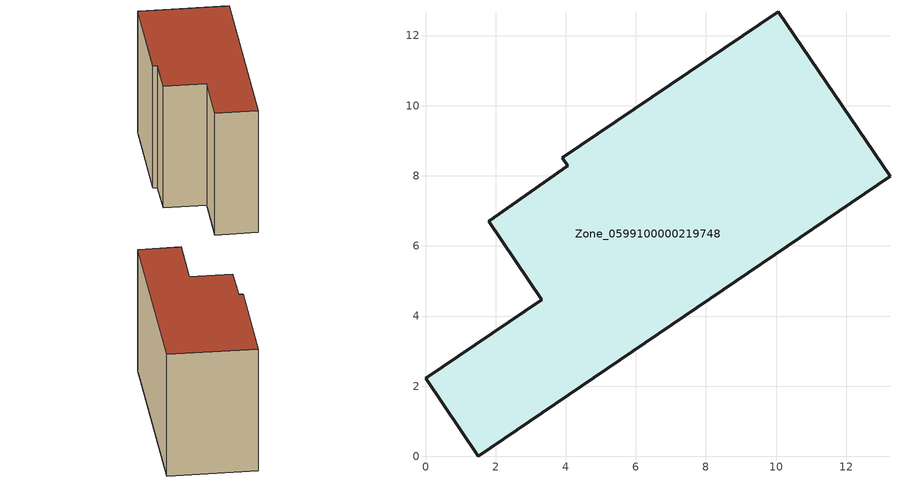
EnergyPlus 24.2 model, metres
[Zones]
Zone_0599100000219748
 floor ground (C_G): 10.06,12.68 13.25,7.99 1.51,0 0,2.22 3.32,4.47 1.81,6.7 4.06,8.29 3.9,8.52 z0
 wall outside (C_F): 4.06,8.29 1.81,6.7 3.32,4.47 0,2.22 1.51,0 13.25,7.99 10.06,12.68 3.9,8.52 4.06,8.29 z0:8.44
 roof outside (C_R): 10.06,12.68 3.9,8.52 4.06,8.29 1.81,6.7 3.32,4.47 0,2.22 1.51,0 13.25,7.99 z8.44
[BUILDING]
Pand.0599100000219748: North Axis=0; Terrain=City; Loads Convergence Tolerance Value=0.04; Temperature Convergence Tolerance Value=0.4; Solar Distribution=FullExterior; Maximum Number of Warmup Days=25; Minimum Number of Warmup Days=1
[Site:Location]
Rotterdam.The.Hague.AP_ZH_NLD Design_Conditions: Latitude=51.96; Longitude=4.45; Time Zone=1; Elevation=-4.5
[SITE:GROUNDTEMPERATURE:BUILDINGSURFACE]
18, 18, 18, 18, 18, 18, 18, 18, 18, 18, 18, 18
[MATERIAL] Thermal Absorptance=0.9; Solar Absorptance=0.7; Visible Absorptance=0.7
Name | Roughness | Thickness | Conductivity | Density | Specific Heat
G.TI.1975-1991 | MediumSmooth | 0.15 | 0.288461 | 540 | 1210
F.TI.1975-1991 | Rough | 0.3 | 0.230769 | 1920 | 840
R.TI.1975-1991 | MediumRough | 0.2 | 0.153846 | 1500 | 1000
[CONSTRUCTION]
C_G: G.TI.1975-1991
C_F: F.TI.1975-1991
C_R: R.TI.1975-1991
[ZONE]
Zone_0599100000219748: Type=1; Multiplier=1; Ceiling Height=Autocalculate; Volume=Autocalculate; Floor Area=autocalculate; Part of Total Floor Area=Yes
[ZONEINFILTRATION:DESIGNFLOWRATE]
Infil_Zone_0599100000219748: Zone or ZoneList or Space or SpaceList=Zone_0599100000219748; Schedule=AlwaysOn; Design Flow Rate Calculation Method=Flow/Area; Flow Rate per Floor Area=0.003; Constant Term Coefficient=1; Temperature Term Coefficient=0; Velocity Term Coefficient=0; Velocity Squared Term Coefficient=0
[HVACTEMPLATE:ZONE:IDEALLOADSAIRSYSTEM]
Zone_0599100000219748: Maximum Heating Supply Air Temperature=50; Minimum Cooling Supply Air Temperature=13; Maximum Heating Supply Air Humidity Ratio=0.0156; Minimum Cooling Supply Air Humidity Ratio=0.0077; Heating Limit=NoLimit; Cooling Limit=NoLimit; Dehumidification Control Type=ConstantSensibleHeatRatio; Cooling Sensible Heat Ratio=0.7; Dehumidification Setpoint=60; Humidification Control Type=None; Humidification Setpoint=30; Outdoor Air Method=None; Outdoor Air Flow Rate per Person=0.00944; Outdoor Air Flow Rate per Zone Floor Area=0; Outdoor Air Flow Rate per Zone=0; Demand Controlled Ventilation Type=None; Outdoor Air Economizer Type=NoEconomizer; Heat Recovery Type=None; Sensible Heat Recovery Effectiveness=0.7; Latent Heat Recovery Effectiveness=0.65
[ZONECONTROL:THERMOSTAT]
ThermostatControl_Zone_0599100000219748: Zone or ZoneList=Zone_0599100000219748; Control Type Schedule=DualSetpointControlType; Control 1=Thermostat_Zone_0599100000219748; Temperature Difference Between Cutout And Setpoint=0
[THERMOSTATSETPOINT:DUALSETPOINT]
Thermostat_Zone_0599100000219748: Heating Setpoint Temperature Schedule=HeatingSetpoint_Zone_0599100000219748; Cooling Setpoint Temperature Schedule=CoolingSetpoint_Zone_0599100000219748
[SCHEDULE:COMPACT]
HeatingSetpoint_Zone_0599100000219748: Through: 12/31, For: AllDays, Until: 24:00, 21
CoolingSetpoint_Zone_0599100000219748: Through: 12/31, For: AllDays, Until: 24:00, 24
DualSetpointControlType: Through: 12/31, For: AllDays, Until: 24:00, 4
AlwaysOn: Through: 12/31, For: AllDays, Until: 24:00, 1
